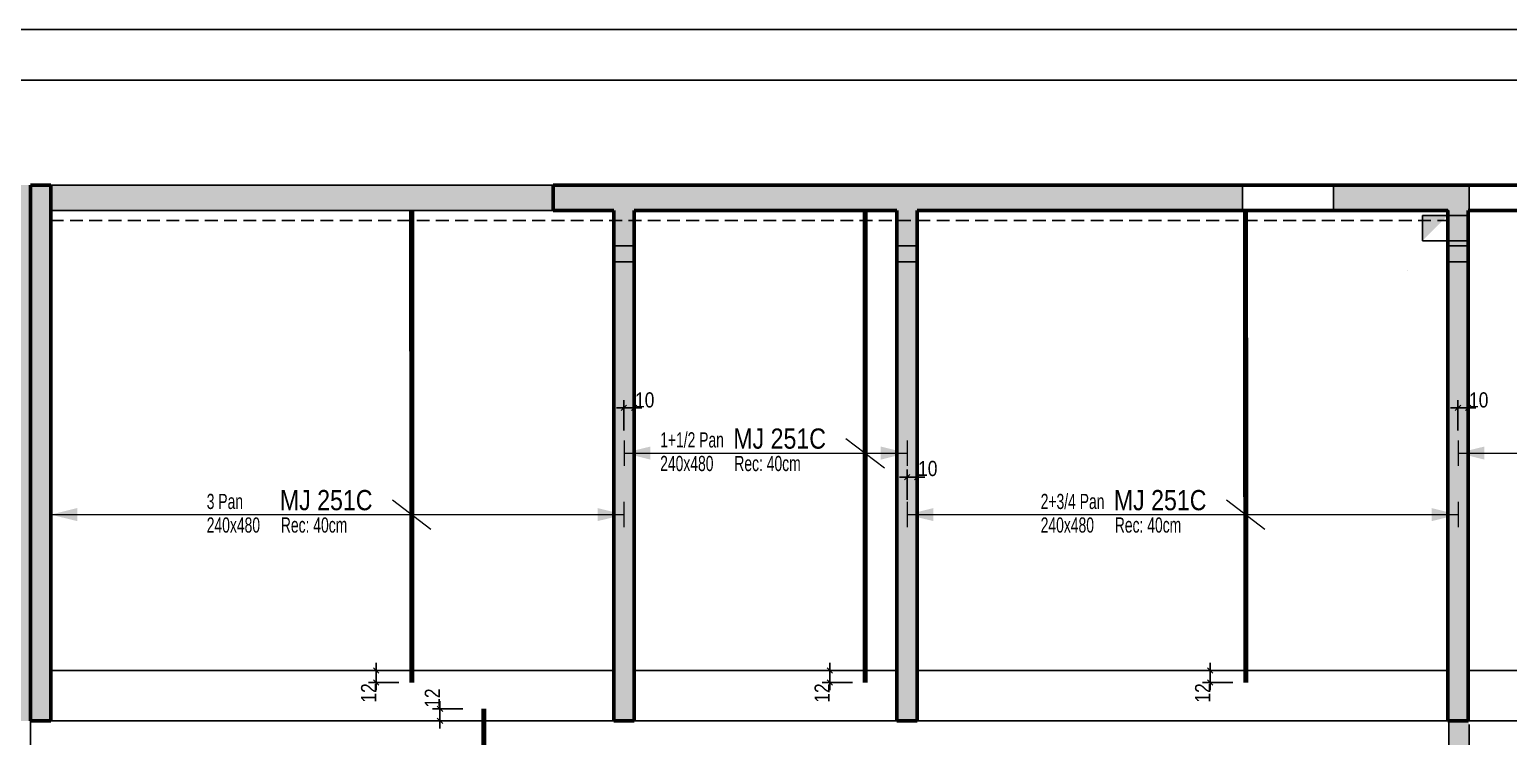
# Model space of a CAD drawing. Header units: millimetres. Extents: x 12045 to 47376, y -21493 to -16931.
# Drawn here: x 14552 to 16014, y -19153 to -18454 of the extents above; entities that cross this region are included whole.
import ezdxf

# ---------------------------------------------------------------- set-up
doc = ezdxf.new("R2010")
doc.units = ezdxf.units.MM
doc.linetypes.add('CACHEX2', pattern=[19.05, 12.7, -6.35])
for name, color, linetype in [('01-Cad  2', 1, 'Continuous'), ('01_ARMA_INF', 50, 'Continuous'), ('01_cote_gen', 4, 'Continuous'), ('01_linteaux', 2, 'Continuous'), ('01_murs_sup', 2, 'CACHEX2'), ('01_resv', 32, 'Continuous'), ('01_texte', 230, 'Continuous'), ('AA_COTES', 2, 'Continuous')]:
    doc.layers.add(name, color=color, linetype=linetype)
doc.layers.add('01_murs_coup', color=5, linetype='Continuous', lineweight=60)
doc.styles.add('PATIO', font='ARIALN.TTF')
doc.styles.add('STYLE2', font='ARIALN.TTF')
doc.dimstyles.new('JB50', dxfattribs={"dimscale": 0.1, "dimtxt": 150, "dimasz": 15, "dimexe": 0.1, "dimexo": 0.1, "dimgap": 0.09, "dimtad": 1, "dimdec": 1, "dimdsep": 46, "dimtxsty": 'STYLE2', "dimblk1": 'BOND_G', "dimblk2": 'BOND_D', "dimsah": 1, "dimcen": 1.5, "dimdle": 0.01, "dimse1": 1, "dimse2": 1, "dimclrd": 4, "dimclre": 2, "dimclrt": 6, "dimazin": 2, "dimtfac": 2.333333, "dimtdec": 1, "dimtix": 1, "dimtmove": 2, "dimatfit": 3, "dimldrblk": 'BOND_G', "dimfxl": 1, "dimtolj": 1, "dimtzin": 0, "dimarcsym": 0})

# ---------------------------------------------------------------- blocks, each defined once
blk = doc.blocks.new('BOND_G')
at = {"layer": 'AA_COTES', "color": 0}
for p, q in [((0, -5), (0, 15)), ((5, 0), (-5, 0)), ((1.77, 1.77), (-1.77, -1.77))]:
    blk.add_line(p, q, dxfattribs=at)
blk = doc.blocks.new('BOND_D')
at = {"layer": 'AA_COTES', "color": 0}
for p, q in [((5, 0), (-5, 0)), ((-1.77, -1.77), (1.77, 1.77)), ((0, 5), (0, -15))]:
    blk.add_line(p, q, dxfattribs=at)
blk = doc.blocks.new('*D2537')
at = {"layer": '01_cote_gen', "color": 4, "lineweight": -2, "transparency": 16777216}
blk.add_line((14894.5, -19097.9), (14894.5, -19088.9), dxfattribs=at)
at = {"layer": 'Defpoints', "color": 0, "transparency": 16777216}
for p in [(14894.5, -19087.4), (14929.6, -19087.4), (14929.6, -19099.4)]:
    blk.add_point(p, dxfattribs=at)
at = {"layer": '01_cote_gen', "color": 4, "lineweight": -2, "transparency": 16777216, "xscale": 1.5, "yscale": 1.5, "zscale": 1.5}
for name, p, rotation in [('BOND_D', (14894.5, -19087.4), 90), ('BOND_G', (14894.5, -19099.4), 270)]:
    blk.add_blockref(name, p, dxfattribs=dict(at, rotation=rotation))
at = {"layer": '01_cote_gen', "color": 6, "transparency": 16777216, "insert": (14887, -19109.7), "char_height": 15, "attachment_point": 5, "rotation": 90, "style": 'STYLE2'}
blk.add_mtext('\\A1;12', dxfattribs=at)
blk = doc.blocks.new('*D2538')
at = {"layer": '01_cote_gen', "color": 4, "lineweight": -2, "transparency": 16777216}
blk.add_line((15343.1, -19097.9), (15343.1, -19088.9), dxfattribs=at)
at = {"layer": 'Defpoints', "color": 0, "transparency": 16777216}
for p in [(15343.1, -19087.4), (15378.2, -19087.4), (15378.2, -19099.4)]:
    blk.add_point(p, dxfattribs=at)
at = {"layer": '01_cote_gen', "color": 4, "lineweight": -2, "transparency": 16777216, "xscale": 1.5, "yscale": 1.5, "zscale": 1.5}
for name, p, rotation in [('BOND_D', (15343.1, -19087.4), 90), ('BOND_G', (15343.1, -19099.4), 270)]:
    blk.add_blockref(name, p, dxfattribs=dict(at, rotation=rotation))
at = {"layer": '01_cote_gen', "color": 6, "transparency": 16777216, "insert": (15335.6, -19109.8), "char_height": 15, "attachment_point": 5, "rotation": 90, "style": 'STYLE2'}
blk.add_mtext('\\A1;12', dxfattribs=at)
blk = doc.blocks.new('*D2539')
at = {"layer": '01_cote_gen', "color": 4, "lineweight": -2, "transparency": 16777216}
blk.add_line((15719.5, -19097.9), (15719.5, -19088.9), dxfattribs=at)
at = {"layer": 'Defpoints', "color": 0, "transparency": 16777216}
for p in [(15719.5, -19087.4), (15754.6, -19087.4), (15754.6, -19099.4)]:
    blk.add_point(p, dxfattribs=at)
at = {"layer": '01_cote_gen', "color": 4, "lineweight": -2, "transparency": 16777216, "xscale": 1.5, "yscale": 1.5, "zscale": 1.5}
for name, p, rotation in [('BOND_D', (15719.5, -19087.4), 90), ('BOND_G', (15719.5, -19099.4), 270)]:
    blk.add_blockref(name, p, dxfattribs=dict(at, rotation=rotation))
at = {"layer": '01_cote_gen', "color": 6, "transparency": 16777216, "insert": (15712, -19109.7), "char_height": 15, "attachment_point": 5, "rotation": 90, "style": 'STYLE2'}
blk.add_mtext('\\A1;12', dxfattribs=at)
blk = doc.blocks.new('*D2543')
at = {"layer": '01_cote_gen', "color": 4, "lineweight": -2, "transparency": 16777216}
blk.add_line((15141.1, -18827.7), (15148.1, -18827.7), dxfattribs=at)
at = {"layer": 'Defpoints', "color": 0, "transparency": 16777216}
for p in [(15149.6, -18827.7), (15139.6, -18860), (15149.6, -18860)]:
    blk.add_point(p, dxfattribs=at)
at = {"layer": '01_cote_gen', "color": 4, "lineweight": -2, "transparency": 16777216, "xscale": 1.5, "yscale": 1.5, "zscale": 1.5, "rotation": 180}
blk.add_blockref('BOND_G', (15139.6, -18827.7), dxfattribs=at)
at = {"layer": '01_cote_gen', "color": 4, "lineweight": -2, "transparency": 16777216, "xscale": 1.5, "yscale": 1.5, "zscale": 1.5}
blk.add_blockref('BOND_D', (15149.6, -18827.7), dxfattribs=at)
at = {"layer": '01_cote_gen', "color": 6, "transparency": 16777216, "insert": (15160.1, -18820), "char_height": 15, "attachment_point": 5, "style": 'STYLE2'}
blk.add_mtext('\\A1;10', dxfattribs=at)
blk = doc.blocks.new('*D2544')
at = {"layer": '01_cote_gen', "color": 4, "lineweight": -2, "transparency": 16777216}
blk.add_line((15421.1, -18896.2), (15428.1, -18896.2), dxfattribs=at)
at = {"layer": 'Defpoints', "color": 0, "transparency": 16777216}
for p in [(15429.6, -18896.2), (15419.6, -18920.9), (15429.6, -18920.9)]:
    blk.add_point(p, dxfattribs=at)
at = {"layer": '01_cote_gen', "color": 4, "lineweight": -2, "transparency": 16777216, "xscale": 1.5, "yscale": 1.5, "zscale": 1.5, "rotation": 180}
blk.add_blockref('BOND_G', (15419.6, -18896.2), dxfattribs=at)
at = {"layer": '01_cote_gen', "color": 4, "lineweight": -2, "transparency": 16777216, "xscale": 1.5, "yscale": 1.5, "zscale": 1.5}
blk.add_blockref('BOND_D', (15429.6, -18896.2), dxfattribs=at)
at = {"layer": '01_cote_gen', "color": 6, "transparency": 16777216, "insert": (15440.1, -18887.8), "char_height": 15, "attachment_point": 5, "style": 'STYLE2'}
blk.add_mtext('\\A1;10', dxfattribs=at)
blk = doc.blocks.new('*D2545')
at = {"layer": '01_cote_gen', "color": 4, "lineweight": -2, "transparency": 16777216}
blk.add_line((15966.1, -18827.7), (15973.1, -18827.7), dxfattribs=at)
at = {"layer": 'Defpoints', "color": 0, "transparency": 16777216}
for p in [(15974.6, -18827.7), (15964.6, -18860), (15974.6, -18860)]:
    blk.add_point(p, dxfattribs=at)
at = {"layer": '01_cote_gen', "color": 4, "lineweight": -2, "transparency": 16777216, "xscale": 1.5, "yscale": 1.5, "zscale": 1.5, "rotation": 180}
blk.add_blockref('BOND_G', (15964.6, -18827.7), dxfattribs=at)
at = {"layer": '01_cote_gen', "color": 4, "lineweight": -2, "transparency": 16777216, "xscale": 1.5, "yscale": 1.5, "zscale": 1.5}
blk.add_blockref('BOND_D', (15974.6, -18827.7), dxfattribs=at)
at = {"layer": '01_cote_gen', "color": 6, "transparency": 16777216, "insert": (15985.1, -18820), "char_height": 15, "attachment_point": 5, "style": 'STYLE2'}
blk.add_mtext('\\A1;10', dxfattribs=at)
blk = doc.blocks.new('*D2553')
at = {"layer": '01_cote_gen', "color": 4, "lineweight": -2, "transparency": 16777216}
blk.add_line((14957.6, -19135.9), (14957.6, -19126.9), dxfattribs=at)
at = {"layer": 'Defpoints', "color": 0, "transparency": 16777216}
for p in [(14957.6, -19125.4), (15000.9, -19125.4), (15000.9, -19137.4)]:
    blk.add_point(p, dxfattribs=at)
at = {"layer": '01_cote_gen', "color": 4, "lineweight": -2, "transparency": 16777216, "xscale": 1.5, "yscale": 1.5, "zscale": 1.5}
for name, p, rotation in [('BOND_D', (14957.6, -19125.4), 90), ('BOND_G', (14957.6, -19137.4), 270)]:
    blk.add_blockref(name, p, dxfattribs=dict(at, rotation=rotation))
at = {"layer": '01_cote_gen', "color": 6, "transparency": 16777216, "insert": (14950, -19114.8), "char_height": 15, "attachment_point": 5, "rotation": 90, "style": 'STYLE2'}
blk.add_mtext('\\A1;12', dxfattribs=at)

msp = doc.modelspace()

# ---------------------------------------------------------------- hatches: boundary and pattern name
at = {"layer": '01_murs_sup'}
h = msp.add_hatch(dxfattribs=at)
h.set_pattern_fill('DASH', color=256, scale=2.5, angle=135)
h.set_pattern_definition([(135, (-3207.892, 4492.45), (-11.2253202, 9e-16), [7.9375, -7.9375])])
h.paths.add_polyline_path([(15751.53, -18607.45), (14552.63, -18607.45), (14552.63, -19137.45), (14572.63, -19137.45), (14572.63, -18632.45), (15129.63, -18632.45), (15129.63, -19137.45), (15149.63, -19137.45), (15149.63, -18632.45), (15409.63, -18632.45), (15409.63, -19137.45), (15429.63, -19137.45), (15429.63, -18632.45), (15751.53, -18632.45)])
h.paths.add_polyline_path([(15975.63, -18607.45), (15841.53, -18607.45), (15841.53, -18632.45), (15955.63, -18632.45), (15955.63, -20240.45), (15694.63, -20240.45), (15694.63, -19687.45), (15532.83, -19687.45), (15532.83, -19707.45), (15537.63, -19707.45), (15537.63, -20240.45), (15530.63, -20240.45), (15530.63, -20265.45), (15538.63, -20265.45), (15538.63, -20399.43), (15554.63, -20399.43), (15554.63, -20265.45), (15565.63, -20265.45), (15565.63, -20240.45), (15554.63, -20240.45), (15554.63, -19707.45), (15675.63, -19707.45), (15675.63, -20240.45), (15672.31, -20240.45), (15672.31, -20265.45), (15674.63, -20265.45), (15674.63, -20399.43), (15690.63, -20399.43), (15690.63, -20265.45), (15975.63, -20265.45)])
h.paths.add_polyline_path([(15417.63, -19707.45), (15429.63, -19707.45), (15429.63, -19687.45), (15399.63, -19687.45), (15399.63, -20240.45), (15149.63, -20240.45), (15149.63, -19737.45), (15129.63, -19737.45), (15129.63, -20240.45), (14572.63, -20240.45), (14572.63, -19737.45), (14552.63, -19737.45), (14552.63, -20265.45), (15422.63, -20265.45), (15422.63, -20240.45), (15417.63, -20240.45)])
h.paths.add_polyline_path([(13157.63, -18632.45), (13157.63, -18632.45), (13157.63, -19186.41), (13417.63, -19186.41), (13417.63, -19168.41), (13362.63, -19168.41), (13362.63, -18930.45), (13342.63, -18930.45), (13342.63, -19168.41), (13177.63, -19168.41), (13177.63, -18820.45), (13185.63, -18820.45), (13185.63, -18802.45), (13177.63, -18802.45), (13177.63, -18632.45), (13527.63, -18632.45), (13527.63, -18802.45), (13287.63, -18802.45), (13287.63, -18820.45), (13342.63, -18820.45), (13342.63, -18828.45), (13362.63, -18828.45), (13362.63, -18820.45), (13527.63, -18820.45), (13527.63, -19168.41), (13519.63, -19168.41), (13519.63, -19186.41), (13545.63, -19186.41), (13545.63, -18632.45), (13953.63, -18632.45), (13953.63, -19137.45), (13973.63, -19137.45), (13973.63, -18632.45), (14530.63, -18632.45), (14530.63, -19137.45), (14550.63, -19137.45), (14550.63, -18607.45), (13157.63, -18607.45)])

# ---------------------------------------------------------------- linework, layer by layer
at = {"layer": '01-Cad  2'}
for p, q in [((18595.06, -18453.64), (12045.48, -18453.64)), ((18545.06, -18503.64), (12095.48, -18503.64))]:
    msp.add_line(p, q, dxfattribs=at)
at = {"layer": '01_ARMA_INF', "linetype": 'Continuous', "lineweight": 0, "const_width": 5, "flags": 128}
for points in [[(14929.56, -18632.45), (14929.72, -19099.45)], [(15378.12, -18632.45), (15378.29, -19099.45)], [(15754.5, -18632.45), (15754.66, -19099.45)], [(15000.93, -19125.18), (15001.09, -19695.18)]]:
    msp.add_lwpolyline(points, dxfattribs=at)
at = {"layer": '01_linteaux'}
for p, q in [((15069.62, -18607.45), (14572.61, -18607.45)), ((15069.62, -18632.45), (14572.61, -18632.45)), ((14572.67, -19087.45), (15129.68, -19087.45)), ((15149.68, -19087.45), (15409.68, -19087.45)), ((15429.68, -19087.45), (15954.68, -19087.45)), ((15974.68, -19087.45), (16489.68, -19087.45)), ((14552.61, -19137.45), (14552.63, -19737.45)), ((14572.67, -19137.45), (15129.68, -19137.45)), ((15149.68, -19137.45), (15409.68, -19137.45)), ((15429.68, -19137.45), (15954.68, -19137.45)), ((15955.63, -19737.45), (15955.63, -19137.45)), ((15974.63, -19137.45), (16489.68, -19137.45))]:
    msp.add_line(p, q, dxfattribs=at)
at = {"layer": '01_murs_coup'}
for p, q in [((14552.61, -18607.45), (14552.61, -19137.45)), ((14552.61, -18607.45), (14572.61, -18607.45)), ((14552.61, -18607.45), (14552.61, -19137.45)), ((14552.61, -18607.45), (14572.61, -18607.45)), ((14572.61, -18607.45), (14572.61, -19137.45)), ((15069.62, -18632.45), (15069.62, -18607.45)), ((15069.62, -18607.45), (16660.63, -18607.45)), ((15069.62, -18607.45), (16660.63, -18607.45)), ((14572.61, -18632.45), (14572.61, -19137.45)), ((15069.62, -18632.45), (15129.63, -18632.45)), ((15129.58, -18632.45), (15129.63, -18632.45)), ((15129.58, -18632.45), (15129.63, -18632.45)), ((15129.63, -19137.45), (15129.63, -18632.45)), ((15129.63, -19137.45), (15129.63, -18632.45)), ((15149.63, -19137.45), (15149.63, -18632.45)), ((15149.63, -18632.45), (15409.63, -18632.45)), ((15149.63, -19137.45), (15149.63, -18632.45)), ((15149.63, -18632.45), (15409.63, -18632.45)), ((15409.63, -19137.45), (15409.63, -18632.45)), ((15409.63, -19137.45), (15409.63, -18632.45)), ((15429.63, -19137.45), (15429.63, -18632.45)), ((15429.63, -18632.45), (15954.63, -18632.45)), ((15429.63, -19137.45), (15429.63, -18632.45)), ((15429.63, -18632.45), (15954.63, -18632.45)), ((15954.63, -18632.45), (15954.63, -19137.45)), ((15954.63, -18632.45), (15954.63, -19137.45)), ((15974.63, -18632.45), (15974.63, -19137.45)), ((15974.63, -18632.45), (16489.63, -18632.45)), ((15974.63, -18632.45), (15974.63, -19137.45)), ((15974.63, -18632.45), (16489.63, -18632.45)), ((14552.67, -19137.45), (14572.67, -19137.45)), ((14572.67, -19137.45), (14552.67, -19137.45)), ((14552.67, -19137.45), (14572.67, -19137.45)), ((14572.67, -19137.45), (14552.67, -19137.45)), ((15129.63, -19137.45), (15149.63, -19137.45)), ((15129.63, -19137.45), (15149.63, -19137.45)), ((15409.63, -19137.45), (15429.63, -19137.45)), ((15409.63, -19137.45), (15429.63, -19137.45)), ((15954.63, -19137.45), (15974.63, -19137.45)), ((15954.63, -19137.45), (15974.63, -19137.45))]:
    msp.add_line(p, q, dxfattribs=at)
at = {"layer": '01_murs_sup', "ltscale": 2}
for p, q in [((14552.61, -18607.45), (14572.61, -18607.45)), ((14552.61, -18607.45), (14572.61, -18607.45)), ((14552.63, -18607.45), (15751.53, -18607.45)), ((14552.63, -19137.45), (14552.63, -18607.45)), ((14552.63, -18607.45), (15751.53, -18607.45)), ((14552.63, -19137.45), (14552.63, -18607.45)), ((15751.53, -18607.45), (15751.53, -18632.45)), ((15751.53, -18607.45), (15751.53, -18632.45)), ((15841.53, -18607.45), (15975.63, -18607.45)), ((15841.53, -18632.45), (15841.53, -18607.45)), ((15841.53, -18607.45), (15975.63, -18607.45)), ((15841.53, -18632.45), (15841.53, -18607.45)), ((15975.63, -18607.45), (15975.63, -20265.45)), ((15975.63, -18607.45), (15975.63, -20265.45)), ((15129.63, -18632.45), (14572.63, -18632.45)), ((14572.63, -18632.45), (14572.63, -19137.45)), ((15129.63, -18632.45), (14572.63, -18632.45)), ((14572.63, -18632.45), (14572.63, -19137.45)), ((15129.63, -19137.45), (15129.63, -18632.45)), ((15129.63, -19137.45), (15129.63, -18632.45)), ((15409.63, -18632.45), (15149.63, -18632.45)), ((15149.63, -18632.45), (15149.63, -19137.45)), ((15409.63, -18632.45), (15149.63, -18632.45)), ((15149.63, -18632.45), (15149.63, -19137.45)), ((15409.63, -19137.45), (15409.63, -18632.45)), ((15409.63, -19137.45), (15409.63, -18632.45)), ((15751.53, -18632.45), (15429.63, -18632.45)), ((15429.63, -18632.45), (15429.63, -19137.45)), ((15751.53, -18632.45), (15429.63, -18632.45)), ((15429.63, -18632.45), (15429.63, -19137.45)), ((15955.63, -18632.45), (15841.53, -18632.45)), ((15955.63, -18632.45), (15841.53, -18632.45)), ((15955.63, -20240.45), (15955.63, -18632.45)), ((15955.63, -20240.45), (15955.63, -18632.45)), ((14572.61, -19137.45), (14552.61, -19137.45)), ((14572.61, -19137.45), (14552.61, -19137.45)), ((14572.63, -19137.45), (14552.63, -19137.45)), ((14572.63, -19137.45), (14552.63, -19137.45)), ((15129.63, -19137.45), (15149.63, -19137.45)), ((15149.63, -19137.45), (15129.63, -19137.45)), ((15129.63, -19137.45), (15149.63, -19137.45)), ((15149.63, -19137.45), (15129.63, -19137.45)), ((15409.63, -19137.45), (15429.63, -19137.45)), ((15429.63, -19137.45), (15409.63, -19137.45)), ((15409.63, -19137.45), (15429.63, -19137.45)), ((15429.63, -19137.45), (15409.63, -19137.45)), ((15954.63, -19137.45), (15974.63, -19137.45)), ((15954.63, -19137.45), (15974.63, -19137.45))]:
    msp.add_line(p, q, dxfattribs=at)
at = {"layer": '01_murs_sup'}
msp.add_line((14572.61, -18642.45), (15954.63, -18642.55), dxfattribs=at)
msp.add_line((14572.61, -18642.45), (15954.63, -18642.55), dxfattribs=at)
at = {"layer": '01_resv'}
for p, q in [((15954.63, -18637.41), (15929.63, -18637.41)), ((15929.63, -18637.41), (15929.63, -18662.41)), ((15954.63, -18637.41), (15929.63, -18637.41)), ((15954.63, -18637.41), (15954.63, -18637.41)), ((15954.63, -18637.41), (15974.63, -18637.41)), ((15954.63, -18662.41), (15954.63, -18637.41)), ((15954.63, -18662.41), (15954.63, -18637.41)), ((15974.63, -18637.41), (15974.63, -18662.41)), ((15929.63, -18662.41), (15954.63, -18662.41)), ((15974.63, -18662.41), (15954.63, -18662.41)), ((15974.63, -18662.41), (15954.63, -18662.41)), ((15129.63, -18667.41), (15129.63, -18667.41)), ((15129.63, -18667.41), (15149.63, -18667.41)), ((15129.63, -18683.41), (15129.63, -18667.41)), ((15149.63, -18667.41), (15149.63, -18683.41)), ((15149.63, -18683.41), (15149.63, -18667.41)), ((15409.63, -18667.41), (15409.63, -18667.41)), ((15409.63, -18667.41), (15429.63, -18667.41)), ((15409.63, -18683.41), (15409.63, -18667.41)), ((15429.63, -18667.41), (15429.63, -18683.41)), ((15429.63, -18683.41), (15429.63, -18667.41)), ((15954.58, -18667.4), (15954.58, -18667.4)), ((15954.58, -18667.4), (15974.58, -18667.4)), ((15954.58, -18683.4), (15954.58, -18667.4)), ((15974.58, -18667.4), (15974.58, -18683.4)), ((15974.58, -18683.4), (15974.58, -18667.4)), ((15149.63, -18683.41), (15129.63, -18683.41)), ((15429.63, -18683.41), (15409.63, -18683.41)), ((15914.33, -18692.12), (15914.33, -18692.12)), ((15974.58, -18683.4), (15954.58, -18683.4))]:
    msp.add_line(p, q, dxfattribs=at)
for points in [[(15929.63, -18662.41), (15929.63, -18637.41), (15954.63, -18637.41)], [(15954.63, -18637.41), (15974.63, -18637.41), (15974.63, -18662.41), (15954.63, -18662.41)], [(15129.63, -18667.41), (15149.63, -18667.41), (15149.63, -18683.41), (15129.63, -18683.41)], [(15409.63, -18667.41), (15429.63, -18667.41), (15429.63, -18683.41), (15409.63, -18683.41)], [(15954.58, -18667.4), (15974.58, -18667.4), (15974.58, -18683.4), (15954.58, -18683.4)]]:
    msp.add_solid(points, dxfattribs=at)
at = {"layer": '01_texte', "linetype": 'Continuous', "lineweight": 0}
for p, q in [((15139.63, -18859.99), (15139.63, -18884.95)), ((15359.17, -18857.96), (15397.25, -18886.97)), ((15419.73, -18859.99), (15419.73, -18884.95)), ((15964.63, -18859.99), (15964.63, -18884.95)), ((15139.63, -18872.47), (15419.73, -18872.47)), ((15964.63, -18872.47), (16499.63, -18872.47)), ((14572.61, -18920.85), (14572.61, -18945.81)), ((14910.63, -18918.83), (14948.7, -18947.83)), ((15139.58, -18920.85), (15139.58, -18945.81)), ((15419.63, -18920.85), (15419.63, -18945.81)), ((15735.57, -18918.83), (15773.64, -18947.83)), ((15964.63, -18920.85), (15964.63, -18945.81)), ((14572.61, -18933.33), (15139.58, -18933.33)), ((15419.63, -18933.33), (15964.63, -18933.33))]:
    msp.add_line(p, q, dxfattribs=at)
for points in [[(15139.63, -18872.47), (15165.72, -18866.01), (15165.72, -18872.47)], [(15419.73, -18872.47), (15393.63, -18866.01), (15393.63, -18872.47)], [(15964.63, -18872.47), (15990.72, -18866.01), (15990.72, -18872.47)], [(15139.63, -18872.47), (15165.72, -18878.93), (15165.72, -18872.47)], [(15419.73, -18872.47), (15393.63, -18878.93), (15393.63, -18872.47)], [(15964.63, -18872.47), (15990.72, -18878.93), (15990.72, -18872.47)], [(14572.61, -18933.33), (14598.71, -18926.87), (14598.71, -18933.33)], [(15139.58, -18933.33), (15113.49, -18926.87), (15113.49, -18933.33)], [(15419.63, -18933.33), (15445.72, -18926.87), (15445.72, -18933.33)], [(15964.63, -18933.33), (15938.53, -18926.87), (15938.53, -18933.33)], [(14572.61, -18933.33), (14598.71, -18939.79), (14598.71, -18933.33)], [(15139.58, -18933.33), (15113.49, -18939.79), (15113.49, -18933.33)], [(15419.63, -18933.33), (15445.72, -18939.79), (15445.72, -18933.33)], [(15964.63, -18933.33), (15938.53, -18939.79), (15938.53, -18933.33)]]:
    msp.add_solid(points, dxfattribs=at)

# ---------------------------------------------------------------- texts
at = {"layer": '01_texte', "ltscale": 5, "style": 'PATIO', "width": 0.8}
for s, p in [('1+1/2 Pan', (15175.4, -18866.93)), ('240x480', (15175.4, -18890.27)), ('Rec: 40cm', (15248.74, -18890.27)), ('3 Pan', (14726.86, -18927.79)), ('2+3/4 Pan', (15551.8, -18927.79)), ('240x480', (14726.86, -18951.13)), ('Rec: 40cm', (14800.19, -18951.13)), ('240x480', (15551.8, -18951.13)), ('Rec: 40cm', (15625.13, -18951.13))]:
    msp.add_text(s, height=15, dxfattribs=at).set_placement(p)
at = {"layer": '01_texte', "ltscale": 5, "style": 'PATIO'}
for p in [(15247.74, -18868.14), (14799.19, -18929), (15624.13, -18929)]:
    msp.add_text('MJ 251C', height=20, dxfattribs=at).set_placement(p)

# ---------------------------------------------------------------- dimensions: what is measured, and where the dimension line sits
at = {"layer": '01_cote_gen'}
for base, p1, p2, picture, middle in [((15149.63, -18827.67), (15139.63, -18859.99), (15149.63, -18859.99), '*D2543', (15160.11, -18820)), ((15974.63, -18827.67), (15964.63, -18859.99), (15974.63, -18859.99), '*D2545', (15985.11, -18820)), ((15429.63, -18896.24), (15419.63, -18920.85), (15429.63, -18920.85), '*D2544', (15440.11, -18887.8))]:
    dim = msp.add_linear_dim(base=base, p1=p1, p2=p2, dimstyle='JB50', dxfattribs=at)
    dim.commit()
    dim.dimension.update_dxf_attribs({"geometry": picture, "text_midpoint": middle, "dimtype": 160})
for base, p1, p2, picture, middle in [((14894.55, -19087.44), (14929.61, -19099.44), (14929.61, -19087.44), '*D2537', (14887.01, -19109.75)), ((15343.12, -19087.45), (15378.18, -19099.45), (15378.18, -19087.45), '*D2538', (15335.58, -19109.75)), ((15719.49, -19087.44), (15754.55, -19099.44), (15754.55, -19087.44), '*D2539', (15711.95, -19109.75)), ((14957.58, -19125.45), (15000.93, -19137.44), (15000.93, -19125.45), '*D2553', (14950.04, -19114.85))]:
    dim = msp.add_linear_dim(base=base, p1=p1, p2=p2, angle=90, dimstyle='JB50', dxfattribs=at)
    dim.commit()
    dim.dimension.update_dxf_attribs({"geometry": picture, "text_midpoint": middle, "dimtype": 160})

doc.saveas('drawing.dxf')
